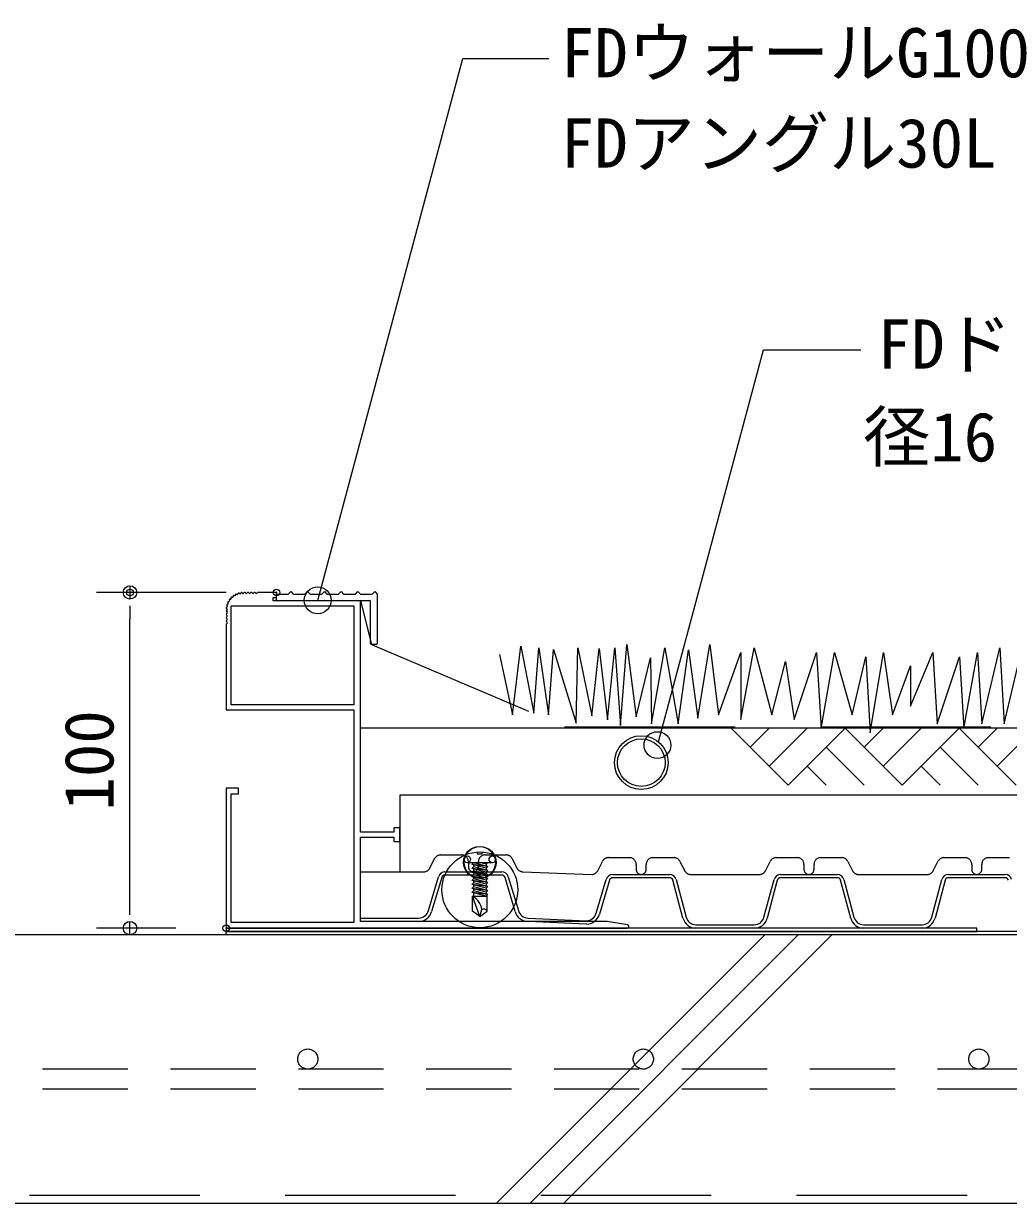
# Model space of a CAD drawing. Units: millimetres, scale not verified. Extents: x -1485 to 1485, y -1050 to 1050.
# Drawn here: x -407.4 to -113.9, y -241.5 to 109.9 of the extents above; entities that cross this region are included whole.
import ezdxf
from ezdxf.enums import TextEntityAlignment as Align

# ---------------------------------------------------------------- set-up
doc = ezdxf.new("R2010")
doc.units = ezdxf.units.MM
doc.header["$LTSCALE"] = 4
doc.header["$PDMODE"] = 32
doc.header["$PDSIZE"] = 2
doc.linetypes.add('USER1', pattern=[19.05, 12.7, -6.35])
doc.linetypes.add('USER3', pattern=[9.525, 6.35, -3.175])
for name, color, linetype, lineweight in [('0-0_0', 7, 'Continuous', 18), ('0-2_HATCH', 9, 'Continuous', 18), ('0-3_KUTAI', 3, 'Continuous', 18), ('0-4_BOUSUI', 1, 'Continuous', 18), ('0-5_KANAMONO', 4, 'Continuous', 18), ('0-6_MOJI', 7, 'Continuous', 18), ('0-7_ecom', 7, 'Continuous', 18), ('0-8_GREEN', 3, 'Continuous', 18), ('0-9_FD-L', 4, 'Continuous', 18), ('0-B_00KANAMONO', 5, 'Continuous', 18), ('0-E_dannnetu', 6, 'Continuous', 18), ('0-F_tensen', 7, 'USER3', 18), ('1-0_bousui2', 7, 'USER1', 18)]:
    doc.layers.add(name, color=color, linetype=linetype, lineweight=lineweight)
doc.layers.add('0-1_DEFPOINTS', color=7, linetype='Continuous')
doc.layers.add('0-A_255', color=7, linetype='Continuous')
doc.styles.add('ＭＳ ゴシック', font='')
doc.styles.get('ＭＳ ゴシック').set_extended_font_data('MS Gothic')

# ---------------------------------------------------------------- blocks, each defined once
blk = doc.blocks.new('_Dot')
at = {"layer": '0-0_0'}
for p, q in [((-0.5, 0), (-1, 0)), ((0.25, 0), (-0.25, 0))]:
    blk.add_line(p, q, dxfattribs=at)
blk.add_circle((0, 0), 0.25, dxfattribs=at)
blk = doc.blocks.new('D3')
at = {"layer": '0-1_DEFPOINTS'}
for p in [(1109.32, 990.496), (1152.99, 990.496), (1137.99, 890.496)]:
    blk.add_point(p, dxfattribs=at)
at = {"layer": '0-6_MOJI'}
for p, q in [((1137.99, 990.496), (1099.32, 990.496)), ((1109.32, 898.496), (1109.32, 982.496)), ((1122.99, 890.496), (1099.32, 890.496))]:
    blk.add_line(p, q, dxfattribs=at)
at = {"layer": '0-6_MOJI', "xscale": 8, "yscale": 8}
for p, rotation in [((1109.32, 990.496), 90), ((1109.32, 890.496), 270)]:
    blk.add_blockref('_Dot', p, dxfattribs=dict(at, rotation=rotation))
at = {"layer": '0-6_MOJI', "style": 'ＭＳ ゴシック'}
blk.add_text('100', height=14.66, rotation=90, dxfattribs=at).set_placement((1108.82, 925.496), align=Align.BOTTOM_LEFT)
blk = doc.blocks.new('1')
at = {"layer": '0-B_00KANAMONO'}
for p, q in [((750.869, 225.22), (750.701, 225.194)), ((750.963, 225.648), (751.025, 225.49)), ((751.324, 225.917), (751.154, 225.921)), ((751.491, 226.323), (751.524, 226.156)), ((751.893, 226.525), (751.726, 226.558)), ((752.129, 226.895), (752.132, 226.725)), ((752.559, 227.024), (752.401, 227.086)), ((752.855, 227.348), (752.829, 227.18)), ((753.302, 227.401), (753.157, 227.489)), ((753.65, 227.668), (753.595, 227.507)), ((754.099, 227.642), (753.971, 227.754)), ((754.488, 227.846), (754.406, 227.696)), ((754.926, 227.742), (754.819, 227.875)), ((755.452, 227.92), (755.211, 227.715)), ((755.952, 227.715), (755.711, 227.92)), ((756.452, 227.92), (756.211, 227.715)), ((756.952, 227.715), (756.711, 227.92)), ((757.452, 227.92), (757.211, 227.715)), ((757.952, 227.715), (757.711, 227.92)), ((758.452, 227.92), (758.211, 227.715)), ((758.952, 227.715), (758.711, 227.92)), ((759.452, 227.92), (759.211, 227.715)), ((750.334, 222.838), (750.129, 222.597)), ((750.129, 222.338), (750.334, 222.097)), ((750.334, 221.838), (750.129, 221.597)), ((750.174, 223.23), (750.307, 223.123)), ((750.353, 223.643), (750.203, 223.561)), ((750.295, 224.078), (750.407, 223.95)), ((750.542, 224.454), (750.381, 224.399)), ((750.56, 224.893), (750.648, 224.747)), ((750.129, 221.338), (750.334, 221.097)), ((750.334, 220.838), (750.129, 220.597)), ((750.129, 220.338), (750.334, 220.097)), ((750.334, 219.838), (750.129, 219.597)), ((750.129, 219.338), (750.334, 219.097)), ((750.334, 218.838), (750.129, 218.597)), ((750.082, 127.967), (869.582, 127.967))]:
    blk.add_line(p, q, dxfattribs=at)
for points in [[(869.663, 128.961), (863.582, 129.967), (790.082, 129.967), (790.082, 155.067), (800.082, 155.067), (800.082, 153.817), (801.782, 153.817), (801.782, 157.817), (800.082, 157.817), (800.082, 156.567), (790.082, 156.567), (790.082, 225.467), (764.082, 225.467), (764.082, 226.467), (765.082, 226.467), (765.082, 227.967), (759.582, 227.967)], [(750.082, 218.467), (750.082, 192.967), (788.082, 192.967), (788.082, 129.667), (751.582, 129.667), (751.582, 167.967), (753.782, 167.967), (753.782, 169.667), (750.082, 169.667), (750.082, 127.967)]]:
    blk.add_lwpolyline(points, dxfattribs=at)
blk.add_lwpolyline([(751.582, 223.967), (788.082, 223.967), (788.082, 194.467), (751.582, 194.467)], close=True, dxfattribs=at)
for centre, radius, start, end in [((750.731, 224.996), 0.2, 98.84705, 211.15295), ((750.838, 225.417), 0.2, 278.84705, 21.15295), ((751.15, 225.721), 0.2, 88.84705, 201.15295), ((751.328, 226.117), 0.2, 268.84705, 11.15295), ((751.688, 226.362), 0.2, 78.84705, 191.15295), ((751.932, 226.721), 0.2, 258.84705, 1.15295), ((752.328, 226.899), 0.2, 68.84705, 181.15295), ((752.632, 227.211), 0.2, 248.84705, 351.15295), ((753.053, 227.318), 0.2, 58.84705, 171.15295), ((753.406, 227.572), 0.2, 238.84705, 341.15295), ((753.839, 227.604), 0.2, 48.84705, 161.15295), ((754.231, 227.793), 0.2, 228.84705, 331.15295), ((754.663, 227.749), 0.2, 38.84705, 151.15295), ((755.082, 227.867), 0.2, 218.84705, 310.36125), ((755.582, 227.767), 0.2, 49.63875, 130.36125), ((756.082, 227.867), 0.2, 229.63875, 310.36125), ((756.582, 227.767), 0.2, 49.63875, 130.36125), ((757.082, 227.867), 0.2, 229.63875, 310.36125), ((757.582, 227.767), 0.2, 49.63875, 130.36125), ((758.082, 227.867), 0.2, 229.63875, 310.36125), ((758.582, 227.767), 0.2, 49.63875, 130.36125), ((759.082, 227.867), 0.2, 229.63875, 310.36125), ((759.582, 227.767), 0.2, 90, 130.36125), ((750.282, 222.467), 0.2, 139.63875, 220.36125), ((750.282, 221.467), 0.2, 139.63875, 220.36125), ((750.3, 223.386), 0.2, 118.84705, 231.15295), ((750.445, 224.21), 0.2, 108.84705, 221.15295), ((750.182, 222.967), 0.2, 319.63875, 51.15295), ((750.182, 221.967), 0.2, 319.63875, 40.36125), ((750.256, 223.818), 0.2, 298.84705, 41.15295), ((750.477, 224.643), 0.2, 288.84705, 31.15295), ((750.282, 220.467), 0.2, 139.63875, 220.36125), ((750.282, 219.467), 0.2, 139.63875, 220.36125), ((750.282, 218.467), 0.2, 139.63875, 180), ((750.182, 220.967), 0.2, 319.63875, 40.36125), ((750.182, 219.967), 0.2, 319.63875, 40.36125), ((750.182, 218.967), 0.2, 319.63875, 40.36125), ((869.582, 128.467), 0.5, 270, 80.60091)]:
    blk.add_arc(centre, radius, start, end, dxfattribs=at)
blk = doc.blocks.new('j')
at = {"layer": '0-5_KANAMONO'}
for p, q in [((1304.321, 782), (1296.821, 782)), ((1298.171, 781.5), (1298.671, 782)), ((1302.471, 780.4), (1298.171, 781.5)), ((1302.971, 780.9), (1298.171, 781.5)), ((1298.171, 780.3), (1298.671, 780.8)), ((1302.971, 779.7), (1298.171, 780.3)), ((1302.471, 779.2), (1298.171, 780.3)), ((1302.971, 780.9), (1298.671, 782)), ((1298.671, 781.372), (1298.671, 780.8)), ((1302.971, 779.7), (1298.671, 780.8)), ((1302.471, 781.6), (1300.908, 782)), ((1302.471, 781.6), (1302.871, 782)), ((1302.471, 781.6), (1302.471, 781.028)), ((1302.471, 780.4), (1302.971, 780.9)), ((1302.471, 780.4), (1302.471, 779.828)), ((1298.171, 779.1), (1298.671, 779.6)), ((1302.971, 778.5), (1298.171, 779.1)), ((1302.471, 778), (1298.171, 779.1)), ((1298.171, 777.9), (1298.671, 778.4)), ((1302.971, 777.3), (1298.171, 777.9)), ((1302.471, 776.8), (1298.171, 777.9)), ((1298.171, 776.7), (1298.671, 777.2)), ((1298.671, 780.172), (1298.671, 779.6)), ((1302.971, 778.5), (1298.671, 779.6)), ((1298.671, 778.972), (1298.671, 778.4)), ((1302.971, 777.3), (1298.671, 778.4)), ((1298.671, 777.772), (1298.671, 777.2)), ((1302.971, 776.1), (1298.671, 777.2)), ((1302.471, 779.2), (1302.971, 779.7)), ((1302.471, 779.2), (1302.471, 778.628)), ((1302.471, 778), (1302.971, 778.5)), ((1302.471, 778), (1302.471, 777.428)), ((1302.471, 776.8), (1302.971, 777.3)), ((1302.471, 776.8), (1302.471, 776.228)), ((1302.971, 776.1), (1298.171, 776.7)), ((1302.471, 775.6), (1298.171, 776.7)), ((1298.171, 775.5), (1298.671, 776)), ((1302.971, 774.9), (1298.171, 775.5)), ((1302.471, 774.4), (1298.171, 775.5)), ((1298.171, 774.3), (1298.671, 774.8)), ((1302.971, 773.7), (1298.171, 774.3)), ((1302.471, 773.2), (1298.171, 774.3)), ((1298.171, 773.1), (1298.671, 773.6)), ((1298.671, 776.572), (1298.671, 776)), ((1302.971, 774.9), (1298.671, 776)), ((1298.671, 775.372), (1298.671, 774.8)), ((1302.971, 773.7), (1298.671, 774.8)), ((1298.671, 774.172), (1298.671, 773.6)), ((1302.971, 772.5), (1298.671, 773.6)), ((1302.471, 775.6), (1302.971, 776.1)), ((1302.471, 775.6), (1302.471, 775.028)), ((1302.471, 774.4), (1302.971, 774.9)), ((1302.471, 774.4), (1302.471, 773.828)), ((1302.471, 773.2), (1302.971, 773.7)), ((1302.471, 773.2), (1302.471, 772.628)), ((1302.971, 772.5), (1298.171, 773.1)), ((1302.471, 772), (1298.171, 773.1)), ((1300.571, 766), (1298.421, 772)), ((1298.421, 767.505), (1298.421, 772)), ((1298.421, 772), (1302.721, 772)), ((1298.671, 772.972), (1298.671, 772)), ((1302.471, 772), (1302.971, 772.5)), ((1302.721, 767.505), (1302.721, 772)), ((1300.571, 766), (1298.421, 767.505)), ((1300.571, 766), (1301.206, 768.005)), ((1300.571, 766), (1302.721, 767.505))]:
    blk.add_line(p, q, dxfattribs=at)
blk.add_lwpolyline([(1299.821, 785.175), (1299.821, 784.675), (1301.321, 784.675), (1301.321, 785.175)], dxfattribs=at)
for centre, radius in [((1300.571, 773.904), 11.296), ((1300.571, 773.904), 11.296), ((1300.481, 782.076), 4.75), ((1296.821, 783), 1), ((1300.662, 782.076), 4.75), ((1304.321, 783), 1)]:
    blk.add_circle(centre, radius, dxfattribs=at)
for centre, radius, start, end in [((1295.877, 767.258), 5.381, 7.98368, 61.7858), ((1301.778, 767.191), 0.995, 18.41711, 125.05239)]:
    blk.add_arc(centre, radius, start, end, dxfattribs=at)

msp = doc.modelspace()

# ---------------------------------------------------------------- linework, layer by layer
at = {"layer": '0-2_HATCH'}
for p, q in [((-186.537, -161.504), (-266.537, -241.504)), ((-176.537, -161.504), (-256.537, -241.504)), ((-166.537, -161.504), (-246.537, -241.504))]:
    msp.add_line(p, q, dxfattribs=at)
at = {"layer": '0-3_KUTAI'}
msp.add_line((766.69, -161.504), (-939.062, -161.504), dxfattribs=at)
at = {"layer": '0-4_BOUSUI'}
for p, q in [((-347.01, -161.504), (-347.01, -160.504)), ((766.69, -160.504), (-347.01, -160.504)), ((766.69, -161.504), (-347.01, -161.504))]:
    msp.add_line(p, q, dxfattribs=at)
msp.add_lwpolyline([(-347.01, -160.504), (-123.31, -160.504), (-123.31, -159.504), (-347.01, -159.504)], close=True, dxfattribs=at)
at = {"layer": '0-5_KANAMONO'}
for p, q in [((-332.01, -61.704), (-332.01, -60.004)), ((-302.31, -75.004), (-303.71, -75.004))]:
    msp.add_line(p, q, dxfattribs=at)
for points in [[(-332.01, -60.004), (-328.51, -60.004), (-327.76, -59.204), (-327.01, -60.004), (-323.51, -60.004), (-322.76, -59.204), (-322.01, -60.004), (-318.51, -60.004), (-317.76, -59.204), (-317.01, -60.004), (-313.51, -60.004), (-312.76, -59.204), (-312.01, -60.004), (-308.51, -60.004), (-307.76, -59.204), (-307.01, -60.004), (-303.51, -60.004), (-302.76, -59.204), (-302.01, -60.004), (-302.01, -74.704)], [(-304.01, -74.704), (-304.01, -62.004), (-317.597, -62.004), (-317.76, -61.854), (-317.905, -62.004), (-331.71, -62.004)]]:
    msp.add_lwpolyline(points, dxfattribs=at)
for centre, start, end in [((-331.71, -61.704), 180, 270), ((-303.71, -74.704), 180, 270), ((-302.31, -74.704), 270, 360)]:
    msp.add_arc(centre, 0.3, start, end, dxfattribs=at)
at = {"layer": '0-6_MOJI'}
for p, q in [((-319.743, -61.866), (-276.497, 99.53)), ((-276.497, 99.53), (-250.913, 99.53)), ((-218.236, -104.019), (-186.944, 12.765)), ((-186.944, 12.765), (-157.867, 12.765))]:
    msp.add_line(p, q, dxfattribs=at)
for centre in [(-319.743, -61.866), (-218.496, -104.986)]:
    msp.add_circle(centre, 4, dxfattribs=at)
at = {"layer": '0-7_ecom'}
for p, q in [((766.69, -99.904), (-307.01, -99.904)), ((-196.493, -99.904), (-179.523, -116.875)), ((-185.18, -99.904), (-190.836, -105.561)), ((-173.866, -99.904), (-185.18, -111.218)), ((-162.552, -99.904), (-179.523, -116.875)), ((-162.552, -99.904), (-145.582, -116.875)), ((-151.239, -99.904), (-156.896, -105.561)), ((-139.925, -99.904), (-151.239, -111.218)), ((-128.611, -99.904), (-145.582, -116.875)), ((-128.611, -99.904), (-111.64, -116.875)), ((-117.297, -99.904), (-122.954, -105.561)), ((-105.984, -99.904), (-117.297, -111.218)), ((-168.209, -105.561), (-156.896, -116.875)), ((-134.268, -105.561), (-122.954, -116.875)), ((-173.866, -111.218), (-168.209, -116.875)), ((-139.924, -111.218), (-134.268, -116.875))]:
    msp.add_line(p, q, dxfattribs=at)
at = {"layer": '0-7_ecom', "color": 8}
for p, q in [((131.887, -119.904), (-295.31, -119.904)), ((-295.31, -119.904), (-295.31, -142.704))]:
    msp.add_line(p, q, dxfattribs=at)
at = {"layer": '0-7_ecom', "color": 3, "linetype": 'USER1'}
msp.add_lwpolyline([(-307.01, -62.004), (-303.71, -75.004), (-246.156, -99.504), (643.083, -99.504)], dxfattribs=at)
at = {"layer": '0-7_ecom', "color": 4}
for radius in [8, 7.1]:
    msp.add_circle((-223.31, -110.204), radius, dxfattribs=at)
at = {"layer": '0-8_GREEN'}
for points in [[(-265.598, -77.949), (-261.698, -95.986), (-259.261, -75.512), (-255.361, -95.498), (-253.899, -75.999), (-250.974, -95.986), (-249.512, -76.487), (-242.687, -98.423), (-242.199, -75.999), (-238.056, -96.23), (-235.862, -76.243), (-233.425, -97.448), (-231.231, -75.999), (-229.525, -99.154), (-227.638, -75.027), (-224.894, -96.586), (-220.582, -78.947), (-220.308, -98.669), (-216.316, -76.051), (-212.325, -98.669), (-209.215, -76.595), (-206.471, -96.978), (-202.943, -75.027), (-200.35, -96.008), (-193.698, -77.381), (-193.698, -97.339), (-189.706, -76.051), (-184.384, -96.008), (-180.392, -80.042), (-177.731, -97.339), (-171.079, -77.381), (-169.748, -100), (-165.757, -77.381), (-160.435, -96.008), (-156.443, -78.712), (-155.112, -101.33), (-151.121, -77.381), (-148.46, -96.008), (-143.138, -81.373), (-143.138, -93.347)], [(-143.138, -93.347), (-136.485, -77.381), (-135.155, -98.669), (-128.502, -78.712), (-127.171, -100), (-123.18, -77.381), (-121.849, -98.669), (-116.527, -76.051), (-115.197, -98.669), (-109.875, -76.051)]]:
    msp.add_lwpolyline(points, dxfattribs=at)
at = {"layer": '0-9_FD-L', "linetype": 'USER1'}
for p, q in [((-286.316, -141.603), (-284.909, -138.806)), ((-283.122, -137.704), (-276.855, -137.704)), ((-274.855, -139.704), (-274.855, -141.204)), ((-271.855, -141.204), (-271.855, -139.704)), ((-269.855, -137.704), (-263.588, -137.704)), ((-261.801, -138.806), (-260.394, -141.603)), ((-236.316, -142.403), (-234.909, -139.606)), ((-233.122, -138.504), (-226.855, -138.504)), ((-224.855, -140.504), (-224.855, -142.004)), ((-221.855, -142.004), (-221.855, -140.504)), ((-219.855, -138.504), (-213.588, -138.504)), ((-211.801, -139.606), (-210.394, -142.403)), ((-186.316, -142.403), (-184.909, -139.606)), ((-183.122, -138.504), (-176.855, -138.504)), ((-174.855, -140.504), (-174.855, -142.004)), ((-171.855, -142.004), (-171.855, -140.504)), ((-169.855, -138.504), (-163.588, -138.504)), ((-161.801, -139.606), (-160.394, -142.403)), ((-136.316, -142.403), (-134.909, -139.606)), ((-133.122, -138.504), (-126.855, -138.504)), ((-124.855, -140.504), (-124.855, -142.004)), ((-121.855, -142.004), (-121.855, -140.504)), ((-119.855, -138.504), (-113.588, -138.504)), ((-307.01, -142.704), (-288.103, -142.704)), ((-258.608, -142.704), (-238.103, -143.504)), ((-208.608, -143.504), (-188.103, -143.504)), ((-158.608, -143.504), (-138.103, -143.504))]:
    msp.add_line(p, q, dxfattribs=at)
at = {"layer": '0-9_FD-L'}
for p, q in [((-281.818, -142.704), (-264.892, -142.704)), ((-264.892, -143.704), (-281.818, -143.704)), ((-231.818, -143.504), (-214.892, -143.504)), ((-181.818, -143.504), (-164.892, -143.504)), ((-131.818, -143.504), (-114.892, -143.504)), ((-286.761, -154.277), (-283.751, -144.189)), ((-282.785, -144.447), (-285.795, -154.535)), ((-260.915, -154.535), (-263.925, -144.447)), ((-262.959, -144.189), (-259.949, -154.277)), ((-236.761, -155.077), (-233.751, -144.989)), ((-232.785, -145.247), (-235.795, -155.335)), ((-214.892, -144.504), (-231.818, -144.504)), ((-210.915, -156.535), (-213.925, -145.247)), ((-212.959, -144.989), (-209.949, -156.277)), ((-186.761, -156.277), (-183.751, -144.989)), ((-182.785, -145.247), (-185.795, -156.535)), ((-164.892, -144.504), (-181.818, -144.504)), ((-160.915, -156.535), (-163.925, -145.247)), ((-162.959, -144.989), (-159.949, -156.277)), ((-136.761, -156.277), (-133.751, -144.989)), ((-132.785, -145.247), (-135.795, -156.535)), ((-114.892, -144.504), (-131.818, -144.504)), ((-307.01, -156.504), (-289.66, -156.504)), ((-289.66, -157.504), (-307.01, -157.504)), ((-257.05, -156.504), (-239.66, -157.304)), ((-239.66, -158.304), (-257.05, -157.504)), ((-207.05, -158.504), (-189.66, -158.504)), ((-189.66, -159.504), (-207.05, -159.504)), ((-157.05, -158.504), (-139.66, -158.504)), ((-139.66, -159.504), (-157.05, -159.504))]:
    msp.add_line(p, q, dxfattribs=at)
at = {"layer": '0-9_FD-L', "linetype": 'USER1'}
for centre, radius, start, end in [((-283.122, -139.704), 2, 90, 153.30018), ((-276.855, -139.704), 2, 0, 90), ((-269.855, -139.704), 2, 90, 180), ((-263.588, -139.704), 2, 26.69982, 90), ((-233.122, -140.504), 2, 90, 153.30018), ((-226.855, -140.504), 2, 360, 90), ((-219.855, -140.504), 2, 90, 180), ((-213.588, -140.504), 2, 26.69982, 90), ((-183.122, -140.504), 2, 90, 153.30018), ((-176.855, -140.504), 2, 360, 90), ((-169.855, -140.504), 2, 90, 180), ((-163.588, -140.504), 2, 26.69982, 90), ((-133.122, -140.504), 2, 90, 153.30018), ((-126.855, -140.504), 2, 360, 90), ((-119.855, -140.504), 2, 90, 180), ((-288.103, -140.704), 2, 270, 333.30018), ((-273.355, -141.204), 1.5, 180, 0), ((-258.608, -140.704), 2, 206.69982, 270), ((-238.103, -141.504), 2, 270, 333.30018), ((-223.355, -142.004), 1.5, 180, 0), ((-208.608, -141.504), 2, 206.69982, 270), ((-188.103, -141.504), 2, 270, 333.30018), ((-173.355, -142.004), 1.5, 180, 0), ((-158.608, -141.504), 2, 206.69982, 270), ((-138.103, -141.504), 2, 270, 333.30018), ((-123.355, -142.004), 1.5, 180, 0)]:
    msp.add_arc(centre, radius, start, end, dxfattribs=at)
at = {"layer": '0-9_FD-L'}
for centre, radius, start, end in [((-281.818, -144.704), 2, 90, 165.06858), ((-281.818, -144.704), 1, 90, 165.06858), ((-264.892, -144.704), 2, 14.93142, 90), ((-264.892, -144.704), 1, 14.93142, 90), ((-231.818, -145.504), 2, 90, 165.06858), ((-214.892, -145.504), 2, 14.93142, 90), ((-181.818, -145.504), 2, 90, 165.06858), ((-164.892, -145.504), 2, 14.93142, 90), ((-131.818, -145.504), 2, 90, 165.06858), ((-114.892, -145.504), 2, 14.93142, 90), ((-231.818, -145.504), 1, 90, 165.06858), ((-214.892, -145.504), 1, 14.93142, 90), ((-181.818, -145.504), 1, 90, 165.06858), ((-164.892, -145.504), 1, 14.93142, 90), ((-131.818, -145.504), 1, 90, 165.06858), ((-114.892, -145.504), 1, 14.93142, 90), ((-289.66, -153.504), 3, 270, 345.06858), ((-289.66, -153.504), 4, 270, 345.06858), ((-257.05, -153.504), 4, 194.93142, 270), ((-257.05, -153.504), 3, 194.93142, 270), ((-239.66, -154.304), 3, 270, 345.06858), ((-239.66, -154.304), 4, 270, 345.06858), ((-207.05, -155.504), 4, 194.93142, 270), ((-207.05, -155.504), 3, 194.93142, 270), ((-189.66, -155.504), 3, 270, 345.06858), ((-189.66, -155.504), 4, 270, 345.06858), ((-157.05, -155.504), 4, 194.93142, 270), ((-157.05, -155.504), 3, 194.93142, 270), ((-139.66, -155.504), 3, 270, 345.06858), ((-139.66, -155.504), 4, 270, 345.06858)]:
    msp.add_arc(centre, radius, start, end, dxfattribs=at)
at = {"layer": '0-E_dannnetu'}
msp.add_line((766.69, -241.504), (-939.062, -241.504), dxfattribs=at)
at = {"layer": '0-F_tensen'}
for p, q in [((766.69, -201.504), (-939.062, -201.504)), ((766.69, -207.504), (-939.062, -207.504))]:
    msp.add_line(p, q, dxfattribs=at)
for centre in [(-322.713, -198.504), (-222.713, -198.504), (-122.713, -198.504)]:
    msp.add_circle(centre, 3, dxfattribs=at)
at = {"layer": '1-0_bousui2'}
msp.add_line((-939.062, -239.004), (766.69, -239.004), dxfattribs=at)

# ---------------------------------------------------------------- block references
at = {"layer": '0-6_MOJI'}
for name, p in [('D3', (-1485, -1050)), ('j', (-1572.01, -922.004))]:
    msp.add_blockref(name, p, dxfattribs=at)
at = {"layer": '0-A_255'}
msp.add_blockref('1', (-1097.092, -287.472), dxfattribs=at)

# ---------------------------------------------------------------- texts
at = {"layer": '0-6_MOJI', "style": 'ＭＳ ゴシック'}
for s, p in [('FDウォールG100', (-247.284, 89.53)), ('FDアングル30L', (-247.294, 62.641)), ('FDドリップホース', (-152.867, 2.765)), ('径16', (-157.23, -24.883))]:
    msp.add_text(s, height=14.66, dxfattribs=at).set_placement(p, align=Align.BOTTOM_LEFT)

doc.saveas('drawing.dxf')
